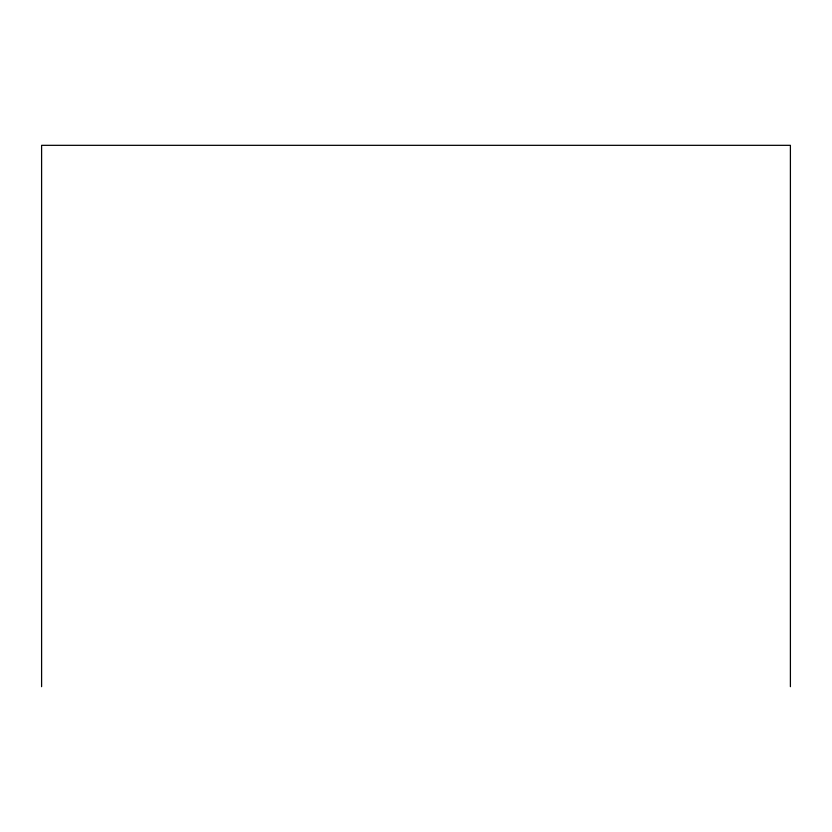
<?xml version="1.0" encoding="UTF-8"?>
<svg xmlns="http://www.w3.org/2000/svg" width="832" height="832" viewBox="0 0 832 832"><rect width="100%" height="100%" fill="white"/><g stroke="black" fill="none" stroke-linecap="round" stroke-linejoin="round"><path stroke-width="1.25" d="M790.4 686.67L790.4 145.33L41.6 145.33L41.6 686.67"/></g></svg>
